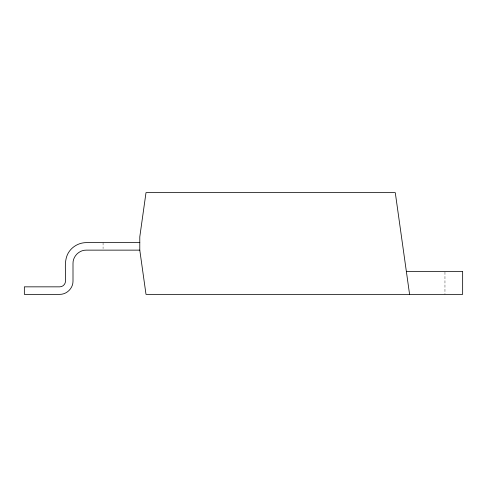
<?xml version="1.0" encoding="UTF-8"?>
<svg xmlns="http://www.w3.org/2000/svg" width="487" height="487" viewBox="0 0 487 487"><rect width="100%" height="100%" fill="white"/><g stroke="black" fill="none" stroke-linecap="round" stroke-linejoin="round"><path stroke-width="0.37" stroke-dasharray="2.44 1.83" d="M444.96 272.105L444.96 294.361M103.074 242.617L103.074 248.632"/><path stroke-width="0.73" d="M139.787 242.617L86.272 242.617C79.71 242.636 73.324 245.892 69.452 251.182C63.06 259.815 66.226 271.241 65.483 281.096C65.538 284.171 62.805 286.904 59.731 286.843L24.35 286.843L24.35 294.361L59.731 294.361C66.829 294.495 73.135 288.188 73.001 281.096L73.001 263.4C72.867 256.308 79.174 250.001 86.272 250.135L139.787 250.135L146.003 294.361L462.65 294.361L462.65 271.362L406.347 271.362M409.579 294.361L395.28 192.639L146.003 192.639L139.787 236.865L139.787 250.135"/></g></svg>
